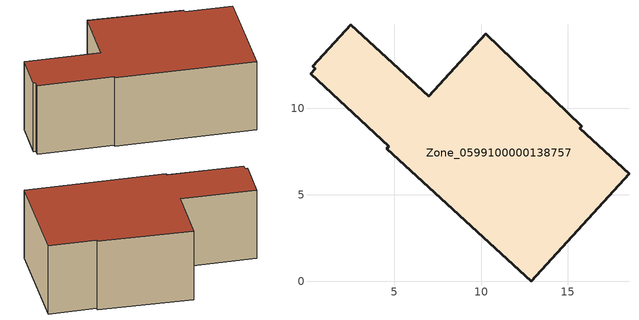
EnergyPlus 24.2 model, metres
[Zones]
Zone_0599100000138757
 floor ground (C_G): 4.68,7.8 0.15,11.99 0.41,12.29 0.27,12.43 2.49,14.83 6.98,10.7 10.28,14.29 15.82,8.97 15.7,8.84 18.54,6.22 12.9,0 4.56,7.67 z0
 wall outside (C_F): 15.82,8.97 10.28,14.29 6.98,10.7 2.49,14.83 0.27,12.43 0.41,12.29 0.15,11.99 4.68,7.8 4.56,7.67 12.9,0 18.54,6.22 15.7,8.84 15.82,8.97 z0:6.29
 roof outside (C_R): 4.56,7.67 12.9,0 18.54,6.22 15.7,8.84 15.82,8.97 10.28,14.29 6.98,10.7 2.49,14.83 0.27,12.43 0.41,12.29 0.15,11.99 4.68,7.8 z6.29
[BUILDING]
Pand.0599100000138757: North Axis=0; Terrain=City; Loads Convergence Tolerance Value=0.04; Temperature Convergence Tolerance Value=0.4; Solar Distribution=FullExterior; Maximum Number of Warmup Days=25; Minimum Number of Warmup Days=1
[Site:Location]
Rotterdam.The.Hague.AP_ZH_NLD Design_Conditions: Latitude=51.96; Longitude=4.45; Time Zone=1; Elevation=-4.5
[SITE:GROUNDTEMPERATURE:BUILDINGSURFACE]
18, 18, 18, 18, 18, 18, 18, 18, 18, 18, 18, 18
[MATERIAL] Thermal Absorptance=0.9; Solar Absorptance=0.7; Visible Absorptance=0.7
Name | Roughness | Thickness | Conductivity | Density | Specific Heat
G.TI.1975-1991 | MediumSmooth | 0.15 | 0.288461 | 540 | 1210
F.TI.1975-1991 | Rough | 0.3 | 0.230769 | 1920 | 840
R.TI.1975-1991 | MediumRough | 0.2 | 0.153846 | 1500 | 1000
[CONSTRUCTION]
C_G: G.TI.1975-1991
C_F: F.TI.1975-1991
C_R: R.TI.1975-1991
[ZONE]
Zone_0599100000138757: Type=1; Multiplier=1; Ceiling Height=Autocalculate; Volume=Autocalculate; Floor Area=autocalculate; Part of Total Floor Area=Yes
[ZONEINFILTRATION:DESIGNFLOWRATE]
Infil_Zone_0599100000138757: Zone or ZoneList or Space or SpaceList=Zone_0599100000138757; Schedule=AlwaysOn; Design Flow Rate Calculation Method=Flow/Area; Flow Rate per Floor Area=0.003; Constant Term Coefficient=1; Temperature Term Coefficient=0; Velocity Term Coefficient=0; Velocity Squared Term Coefficient=0
[HVACTEMPLATE:ZONE:IDEALLOADSAIRSYSTEM]
Zone_0599100000138757: Maximum Heating Supply Air Temperature=50; Minimum Cooling Supply Air Temperature=13; Maximum Heating Supply Air Humidity Ratio=0.0156; Minimum Cooling Supply Air Humidity Ratio=0.0077; Heating Limit=NoLimit; Cooling Limit=NoLimit; Dehumidification Control Type=ConstantSensibleHeatRatio; Cooling Sensible Heat Ratio=0.7; Dehumidification Setpoint=60; Humidification Control Type=None; Humidification Setpoint=30; Outdoor Air Method=None; Outdoor Air Flow Rate per Person=0.00944; Outdoor Air Flow Rate per Zone Floor Area=0; Outdoor Air Flow Rate per Zone=0; Demand Controlled Ventilation Type=None; Outdoor Air Economizer Type=NoEconomizer; Heat Recovery Type=None; Sensible Heat Recovery Effectiveness=0.7; Latent Heat Recovery Effectiveness=0.65
[ZONECONTROL:THERMOSTAT]
ThermostatControl_Zone_0599100000138757: Zone or ZoneList=Zone_0599100000138757; Control Type Schedule=DualSetpointControlType; Control 1=Thermostat_Zone_0599100000138757; Temperature Difference Between Cutout And Setpoint=0
[THERMOSTATSETPOINT:DUALSETPOINT]
Thermostat_Zone_0599100000138757: Heating Setpoint Temperature Schedule=HeatingSetpoint_Zone_0599100000138757; Cooling Setpoint Temperature Schedule=CoolingSetpoint_Zone_0599100000138757
[SCHEDULE:COMPACT]
HeatingSetpoint_Zone_0599100000138757: Through: 12/31, For: AllDays, Until: 24:00, 21
CoolingSetpoint_Zone_0599100000138757: Through: 12/31, For: AllDays, Until: 24:00, 24
DualSetpointControlType: Through: 12/31, For: AllDays, Until: 24:00, 4
AlwaysOn: Through: 12/31, For: AllDays, Until: 24:00, 1
